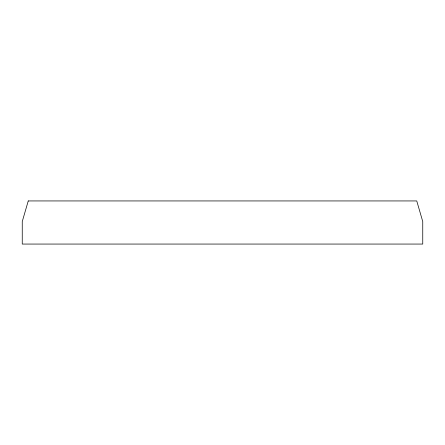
<?xml version="1.0" encoding="UTF-8"?>
<svg xmlns="http://www.w3.org/2000/svg" width="445" height="445" viewBox="0 0 445 445"><rect width="100%" height="100%" fill="white"/><g stroke="black" fill="none" stroke-linecap="round" stroke-linejoin="round"><path stroke-width="0.67" d="M28.252 200.94L22.25 221.56L22.25 244.06L422.75 244.06L422.75 221.56L416.748 200.94L28.252 200.94"/></g></svg>
